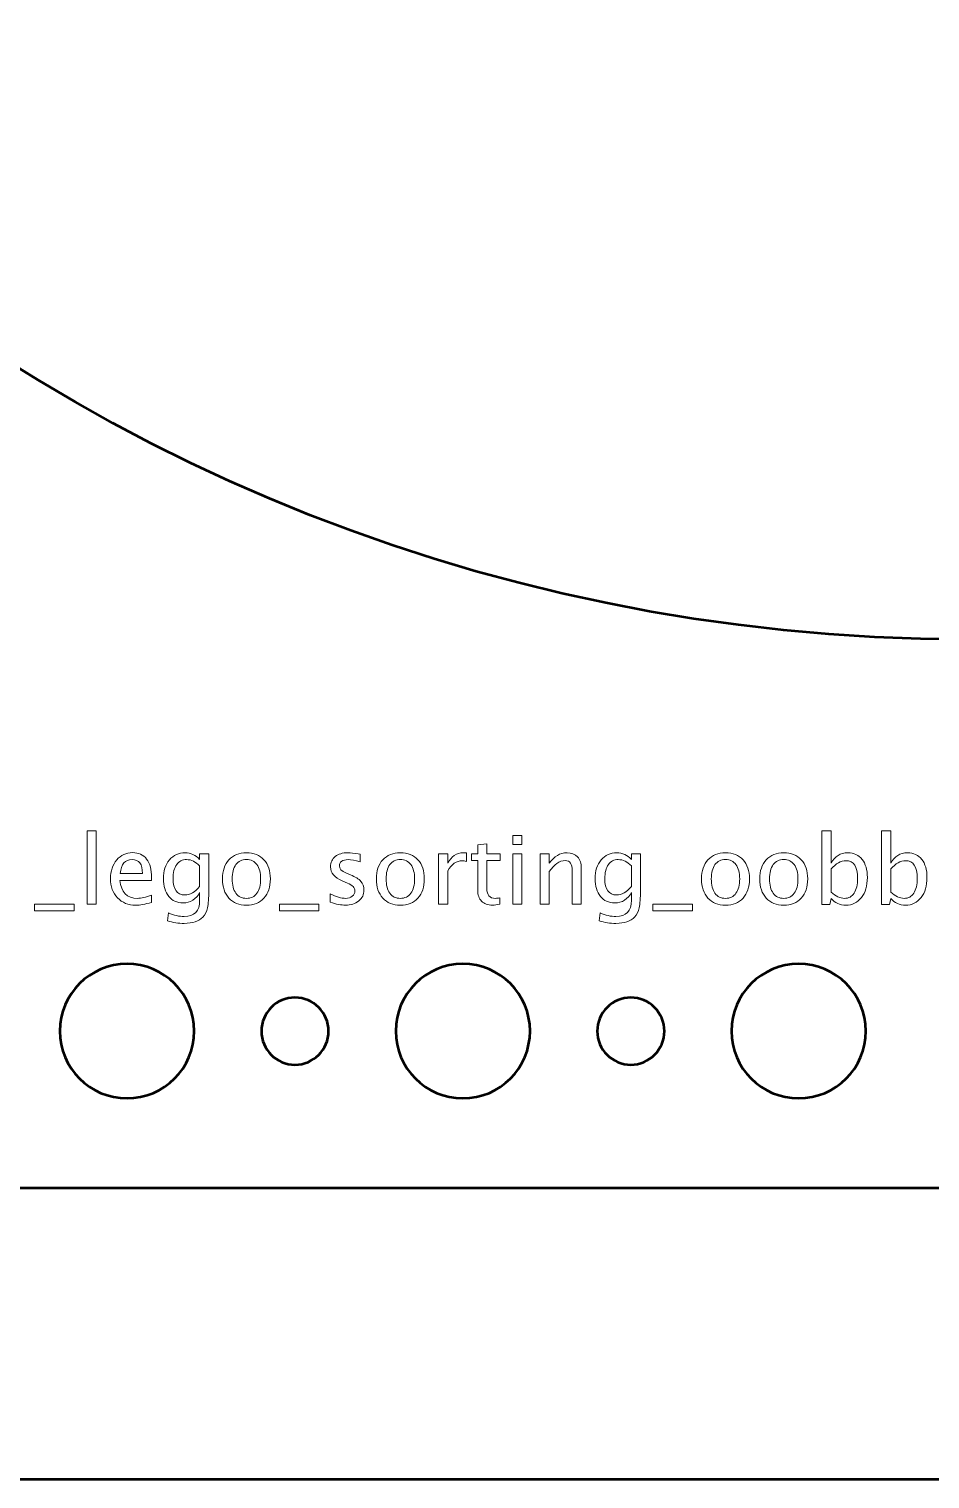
# Model space of a CAD drawing. Header units: centimetres. Extents: x -44 to 44, y -29.8 to 29.1.
# Drawn here: x 25.81 to 29.84, y -29.75 to -23.27 of the extents above; entities that cross this region are included whole.
import ezdxf

# ---------------------------------------------------------------- set-up
doc = ezdxf.new("R2010")
doc.units = ezdxf.units.CM
doc.header["$MEASUREMENT"] = 0
doc.layers.add('Layer 1', color=7, linetype='Continuous')

msp = doc.modelspace()

# ---------------------------------------------------------------- linework, layer by layer
at = {"layer": 'Layer 1', "color": 4, "lineweight": 53}
msp.add_lwpolyline([(16, -29.75), (44, -29.75), (44, -6.25), (16, -6.25), (16, -29.75)], close=True, dxfattribs=at)
at = {"layer": 'Layer 1', "lineweight": 53}
msp.add_ellipse((30.00023, -18.00023), major_axis=(0, 8.00023), ratio=1, dxfattribs=at)
for points, knots in [([(19.55, -27.95), (19.55, -27.95), (19.55, -8.05), (19.55, -8.05), (19.55, -8.05), (19.55, -7.77386), (19.77386, -7.55), (20.05, -7.55), (20.05, -7.55), (20.05, -7.55), (39.95, -7.55), (39.95, -7.55), (39.95, -7.55), (40.22614, -7.55), (40.45, -7.77386), (40.45, -8.05), (40.45, -8.05), (40.45, -8.05), (40.45, -27.95), (40.45, -27.95), (40.45, -27.95), (40.45, -28.22614), (40.22614, -28.45), (39.95, -28.45), (39.95, -28.45), (39.95, -28.45), (20.05, -28.45), (20.05, -28.45), (20.05, -28.45), (19.77386, -28.45), (19.55, -28.22614), (19.55, -27.95)], [0, 0, 0, 0, 0.1111111, 0.1111111, 0.1111111, 0.1111111, 0.2222222, 0.2222222, 0.2222222, 0.2222222, 0.3333333, 0.3333333, 0.3333333, 0.3333333, 0.4444444, 0.4444444, 0.4444444, 0.4444444, 0.5555556, 0.5555556, 0.5555556, 0.5555556, 0.6666667, 0.6666667, 0.6666667, 0.6666667, 0.7777778, 0.7777778, 0.7777778, 0.7777778, 1, 1, 1, 1]), ([(25.95, -27.75), (25.95, -27.58431), (26.08431, -27.45), (26.25, -27.45), (26.25, -27.45), (26.41569, -27.45), (26.55, -27.58431), (26.55, -27.75), (26.55, -27.75), (26.55, -27.91569), (26.41569, -28.05), (26.25, -28.05), (26.25, -28.05), (26.08431, -28.05), (25.95, -27.91569), (25.95, -27.75)], [0, 0, 0, 0, 0.2, 0.2, 0.2, 0.2, 0.4, 0.4, 0.4, 0.4, 0.6, 0.6, 0.6, 0.6, 1, 1, 1, 1]), ([(27.45, -27.75), (27.45, -27.58431), (27.58431, -27.45), (27.75, -27.45), (27.75, -27.45), (27.91569, -27.45), (28.05, -27.58431), (28.05, -27.75), (28.05, -27.75), (28.05, -27.91569), (27.91569, -28.05), (27.75, -28.05), (27.75, -28.05), (27.58431, -28.05), (27.45, -27.91569), (27.45, -27.75)], [0, 0, 0, 0, 0.2, 0.2, 0.2, 0.2, 0.4, 0.4, 0.4, 0.4, 0.6, 0.6, 0.6, 0.6, 1, 1, 1, 1]), ([(28.95, -27.75), (28.95, -27.58431), (29.08431, -27.45), (29.25, -27.45), (29.25, -27.45), (29.41569, -27.45), (29.55, -27.58431), (29.55, -27.75), (29.55, -27.75), (29.55, -27.91569), (29.41569, -28.05), (29.25, -28.05), (29.25, -28.05), (29.08431, -28.05), (28.95, -27.91569), (28.95, -27.75)], [0, 0, 0, 0, 0.2, 0.2, 0.2, 0.2, 0.4, 0.4, 0.4, 0.4, 0.6, 0.6, 0.6, 0.6, 1, 1, 1, 1]), ([(26.85, -27.75), (26.85, -27.66716), (26.91716, -27.6), (27, -27.6), (27, -27.6), (27.08284, -27.6), (27.15, -27.66716), (27.15, -27.75), (27.15, -27.75), (27.15, -27.83284), (27.08284, -27.9), (27, -27.9), (27, -27.9), (26.91716, -27.9), (26.85, -27.83284), (26.85, -27.75)], [0, 0, 0, 0, 0.2, 0.2, 0.2, 0.2, 0.4, 0.4, 0.4, 0.4, 0.6, 0.6, 0.6, 0.6, 1, 1, 1, 1]), ([(28.35, -27.75), (28.35, -27.66716), (28.41716, -27.6), (28.5, -27.6), (28.5, -27.6), (28.58284, -27.6), (28.65, -27.66716), (28.65, -27.75), (28.65, -27.75), (28.65, -27.83284), (28.58284, -27.9), (28.5, -27.9), (28.5, -27.9), (28.41716, -27.9), (28.35, -27.83284), (28.35, -27.75)], [0, 0, 0, 0, 0.2, 0.2, 0.2, 0.2, 0.4, 0.4, 0.4, 0.4, 0.6, 0.6, 0.6, 0.6, 1, 1, 1, 1])]:
    msp.add_open_spline(points, degree=3, knots=knots, dxfattribs=at)
at = {"layer": 'Layer 1', "color": 5, "lineweight": 9}
for points, knots in [([(26.07173, -27.18252), (26.07173, -27.18252), (26.07173, -26.85613), (26.07173, -26.85613), (26.07173, -26.85613), (26.07173, -26.85613), (26.11237, -26.85613), (26.11237, -26.85613), (26.11237, -26.85613), (26.11237, -26.85613), (26.11237, -27.18252), (26.11237, -27.18252), (26.11237, -27.18252), (26.11237, -27.18252), (26.07173, -27.18252), (26.07173, -27.18252)], [0, 0, 0, 0, 0.2, 0.2, 0.2, 0.2, 0.4, 0.4, 0.4, 0.4, 0.6, 0.6, 0.6, 0.6, 1, 1, 1, 1]), ([(29.35392, -27.18506), (29.35392, -27.18506), (29.35392, -26.85613), (29.35392, -26.85613), (29.35392, -26.85613), (29.35392, -26.85613), (29.39456, -26.85613), (29.39456, -26.85613), (29.39456, -26.85613), (29.39456, -26.85613), (29.39456, -27.00056), (29.39456, -27.00056), (29.39456, -27.00056), (29.41121, -26.96916), (29.43626, -26.9535), (29.46963, -26.9535), (29.46963, -26.9535), (29.49665, -26.9535), (29.51789, -26.96331), (29.53341, -26.98299), (29.53341, -26.98299), (29.54893, -27.00268), (29.55669, -27.02956), (29.55669, -27.06363), (29.55669, -27.06363), (29.55669, -27.10075), (29.54788, -27.13073), (29.53031, -27.15345), (29.53031, -27.15345), (29.51274, -27.17624), (29.4896, -27.1876), (29.46095, -27.1876), (29.46095, -27.1876), (29.43435, -27.1876), (29.4122, -27.17744), (29.39456, -27.15705), (29.39456, -27.15705), (29.39456, -27.15705), (29.38962, -27.18506), (29.38962, -27.18506), (29.38962, -27.18506), (29.38962, -27.18506), (29.35392, -27.18506), (29.35392, -27.18506)], [0, 0, 0, 0, 0.0833333, 0.0833333, 0.0833333, 0.0833333, 0.1666667, 0.1666667, 0.1666667, 0.1666667, 0.25, 0.25, 0.25, 0.25, 0.3333333, 0.3333333, 0.3333333, 0.3333333, 0.4166667, 0.4166667, 0.4166667, 0.4166667, 0.5, 0.5, 0.5, 0.5, 0.5833333, 0.5833333, 0.5833333, 0.5833333, 0.6666667, 0.6666667, 0.6666667, 0.6666667, 0.75, 0.75, 0.75, 0.75, 0.8333333, 0.8333333, 0.8333333, 0.8333333, 1, 1, 1, 1]), ([(29.62034, -27.18506), (29.62034, -27.18506), (29.62034, -26.85613), (29.62034, -26.85613), (29.62034, -26.85613), (29.62034, -26.85613), (29.66098, -26.85613), (29.66098, -26.85613), (29.66098, -26.85613), (29.66098, -26.85613), (29.66098, -27.00056), (29.66098, -27.00056), (29.66098, -27.00056), (29.67763, -26.96916), (29.70268, -26.9535), (29.73605, -26.9535), (29.73605, -26.9535), (29.76307, -26.9535), (29.78431, -26.96331), (29.79983, -26.98299), (29.79983, -26.98299), (29.81535, -27.00268), (29.82311, -27.02956), (29.82311, -27.06363), (29.82311, -27.06363), (29.82311, -27.10075), (29.8143, -27.13073), (29.79673, -27.15345), (29.79673, -27.15345), (29.77916, -27.17624), (29.75602, -27.1876), (29.72737, -27.1876), (29.72737, -27.1876), (29.70077, -27.1876), (29.67862, -27.17744), (29.66098, -27.15705), (29.66098, -27.15705), (29.66098, -27.15705), (29.65604, -27.18506), (29.65604, -27.18506), (29.65604, -27.18506), (29.65604, -27.18506), (29.62034, -27.18506), (29.62034, -27.18506)], [0, 0, 0, 0, 0.0833333, 0.0833333, 0.0833333, 0.0833333, 0.1666667, 0.1666667, 0.1666667, 0.1666667, 0.25, 0.25, 0.25, 0.25, 0.3333333, 0.3333333, 0.3333333, 0.3333333, 0.4166667, 0.4166667, 0.4166667, 0.4166667, 0.5, 0.5, 0.5, 0.5, 0.5833333, 0.5833333, 0.5833333, 0.5833333, 0.6666667, 0.6666667, 0.6666667, 0.6666667, 0.75, 0.75, 0.75, 0.75, 0.8333333, 0.8333333, 0.8333333, 0.8333333, 1, 1, 1, 1]), ([(27.91507, -27.18245), (27.90251, -27.18591), (27.89157, -27.1876), (27.88233, -27.1876), (27.88233, -27.1876), (27.86159, -27.1876), (27.84543, -27.18167), (27.83386, -27.16982), (27.83386, -27.16982), (27.82222, -27.15797), (27.81643, -27.14153), (27.81643, -27.12043), (27.81643, -27.12043), (27.81643, -27.12043), (27.81643, -26.98863), (27.81643, -26.98863), (27.81643, -26.98863), (27.81643, -26.98863), (27.78835, -26.98863), (27.78835, -26.98863), (27.78835, -26.98863), (27.78835, -26.98863), (27.78835, -26.95816), (27.78835, -26.95816), (27.78835, -26.95816), (27.78835, -26.95816), (27.81643, -26.95816), (27.81643, -26.95816), (27.81643, -26.95816), (27.81643, -26.95816), (27.81643, -26.91759), (27.81643, -26.91759), (27.81643, -26.91759), (27.81643, -26.91759), (27.85707, -26.91371), (27.85707, -26.91371), (27.85707, -26.91371), (27.85707, -26.91371), (27.85707, -26.95816), (27.85707, -26.95816), (27.85707, -26.95816), (27.85707, -26.95816), (27.91592, -26.95816), (27.91592, -26.95816), (27.91592, -26.95816), (27.91592, -26.95816), (27.91592, -26.98863), (27.91592, -26.98863), (27.91592, -26.98863), (27.91592, -26.98863), (27.85707, -26.98863), (27.85707, -26.98863), (27.85707, -26.98863), (27.85707, -26.98863), (27.85707, -27.11309), (27.85707, -27.11309), (27.85707, -27.11309), (27.85707, -27.14244), (27.86984, -27.15712), (27.89531, -27.15712), (27.89531, -27.15712), (27.90075, -27.15712), (27.90731, -27.1562), (27.91507, -27.15444), (27.91507, -27.15444), (27.91507, -27.15444), (27.91507, -27.18245), (27.91507, -27.18245)], [0, 0, 0, 0, 0.0555556, 0.0555556, 0.0555556, 0.0555556, 0.1111111, 0.1111111, 0.1111111, 0.1111111, 0.1666667, 0.1666667, 0.1666667, 0.1666667, 0.2222222, 0.2222222, 0.2222222, 0.2222222, 0.2777778, 0.2777778, 0.2777778, 0.2777778, 0.3333333, 0.3333333, 0.3333333, 0.3333333, 0.3888889, 0.3888889, 0.3888889, 0.3888889, 0.4444444, 0.4444444, 0.4444444, 0.4444444, 0.5, 0.5, 0.5, 0.5, 0.5555556, 0.5555556, 0.5555556, 0.5555556, 0.6111111, 0.6111111, 0.6111111, 0.6111111, 0.6666667, 0.6666667, 0.6666667, 0.6666667, 0.7222222, 0.7222222, 0.7222222, 0.7222222, 0.7777778, 0.7777778, 0.7777778, 0.7777778, 0.8333333, 0.8333333, 0.8333333, 0.8333333, 0.8888889, 0.8888889, 0.8888889, 0.8888889, 1, 1, 1, 1]), ([(27.97307, -26.91709), (27.97307, -26.91709), (27.97307, -26.87645), (27.97307, -26.87645), (27.97307, -26.87645), (27.97307, -26.87645), (28.01371, -26.87645), (28.01371, -26.87645), (28.01371, -26.87645), (28.01371, -26.87645), (28.01371, -26.91709), (28.01371, -26.91709), (28.01371, -26.91709), (28.01371, -26.91709), (27.97307, -26.91709), (27.97307, -26.91709)], [0, 0, 0, 0, 0.2, 0.2, 0.2, 0.2, 0.4, 0.4, 0.4, 0.4, 0.6, 0.6, 0.6, 0.6, 1, 1, 1, 1]), ([(26.35875, -27.17532), (26.33144, -27.18351), (26.30809, -27.1876), (26.28861, -27.1876), (26.28861, -27.1876), (26.25538, -27.1876), (26.22836, -27.17659), (26.20755, -27.15465), (26.20755, -27.15465), (26.18673, -27.13271), (26.17629, -27.10427), (26.17629, -27.06928), (26.17629, -27.06928), (26.17629, -27.03534), (26.18546, -27.00747), (26.20388, -26.98567), (26.20388, -26.98567), (26.22229, -26.96394), (26.24586, -26.95308), (26.27457, -26.95308), (26.27457, -26.95308), (26.30174, -26.95308), (26.32276, -26.96274), (26.33758, -26.98207), (26.33758, -26.98207), (26.3524, -27.00141), (26.3598, -27.02878), (26.3598, -27.06427), (26.3598, -27.06427), (26.3598, -27.06427), (26.35959, -27.07669), (26.35959, -27.07669), (26.35959, -27.07669), (26.35959, -27.07669), (26.21778, -27.07669), (26.21778, -27.07669), (26.21778, -27.07669), (26.2237, -27.13031), (26.24988, -27.15712), (26.29623, -27.15712), (26.29623, -27.15712), (26.31324, -27.15712), (26.33405, -27.15232), (26.35875, -27.14273), (26.35875, -27.14273), (26.35875, -27.14273), (26.35875, -27.17532), (26.35875, -27.17532)], [0, 0, 0, 0, 0.0769231, 0.0769231, 0.0769231, 0.0769231, 0.1538462, 0.1538462, 0.1538462, 0.1538462, 0.2307692, 0.2307692, 0.2307692, 0.2307692, 0.3076923, 0.3076923, 0.3076923, 0.3076923, 0.3846154, 0.3846154, 0.3846154, 0.3846154, 0.4615385, 0.4615385, 0.4615385, 0.4615385, 0.5384615, 0.5384615, 0.5384615, 0.5384615, 0.6153846, 0.6153846, 0.6153846, 0.6153846, 0.6923077, 0.6923077, 0.6923077, 0.6923077, 0.7692308, 0.7692308, 0.7692308, 0.7692308, 0.8461538, 0.8461538, 0.8461538, 0.8461538, 1, 1, 1, 1]), ([(26.21989, -27.04621), (26.21989, -27.04621), (26.31895, -27.04621), (26.31895, -27.04621), (26.31895, -27.04621), (26.31895, -27.00444), (26.30336, -26.98355), (26.27224, -26.98355), (26.27224, -26.98355), (26.24092, -26.98355), (26.22349, -27.00444), (26.21989, -27.04621)], [0, 0, 0, 0, 0.25, 0.25, 0.25, 0.25, 0.5, 0.5, 0.5, 0.5, 1, 1, 1, 1]), ([(26.43079, -27.25703), (26.43079, -27.25703), (26.43558, -27.22189), (26.43558, -27.22189), (26.43558, -27.22189), (26.45915, -27.2329), (26.4825, -27.2384), (26.50557, -27.2384), (26.50557, -27.2384), (26.55136, -27.2384), (26.5743, -27.21413), (26.5743, -27.16566), (26.5743, -27.16566), (26.5743, -27.16566), (26.5743, -27.13038), (26.5743, -27.13038), (26.5743, -27.13038), (26.56724, -27.14527), (26.55722, -27.15677), (26.54417, -27.16502), (26.54417, -27.16502), (26.53112, -27.17328), (26.51658, -27.17744), (26.50057, -27.17744), (26.50057, -27.17744), (26.4734, -27.17744), (26.45188, -27.1677), (26.43601, -27.14823), (26.43601, -27.14823), (26.42013, -27.12876), (26.41216, -27.10237), (26.41216, -27.06907), (26.41216, -27.06907), (26.41216, -27.03499), (26.42119, -27.00719), (26.43925, -26.98567), (26.43925, -26.98567), (26.45739, -26.96422), (26.48074, -26.9535), (26.50946, -26.9535), (26.50946, -26.9535), (26.53457, -26.9535), (26.55623, -26.96366), (26.5743, -26.98405), (26.5743, -26.98405), (26.5743, -26.98405), (26.5743, -26.95816), (26.5743, -26.95816), (26.5743, -26.95816), (26.5743, -26.95816), (26.61493, -26.95816), (26.61493, -26.95816), (26.61493, -26.95816), (26.61493, -26.95816), (26.61493, -27.12128), (26.61493, -27.12128), (26.61493, -27.12128), (26.61493, -27.15634), (26.6131, -27.18231), (26.60943, -27.19917), (26.60943, -27.19917), (26.60583, -27.21603), (26.59892, -27.22986), (26.5889, -27.24059), (26.5889, -27.24059), (26.57112, -27.25942), (26.54332, -27.26888), (26.50557, -27.26888), (26.50557, -27.26888), (26.47968, -27.26888), (26.45478, -27.26493), (26.43079, -27.25703)], [0, 0, 0, 0, 0.0526316, 0.0526316, 0.0526316, 0.0526316, 0.1052632, 0.1052632, 0.1052632, 0.1052632, 0.1578947, 0.1578947, 0.1578947, 0.1578947, 0.2105263, 0.2105263, 0.2105263, 0.2105263, 0.2631579, 0.2631579, 0.2631579, 0.2631579, 0.3157895, 0.3157895, 0.3157895, 0.3157895, 0.3684211, 0.3684211, 0.3684211, 0.3684211, 0.4210526, 0.4210526, 0.4210526, 0.4210526, 0.4736842, 0.4736842, 0.4736842, 0.4736842, 0.5263158, 0.5263158, 0.5263158, 0.5263158, 0.5789474, 0.5789474, 0.5789474, 0.5789474, 0.6315789, 0.6315789, 0.6315789, 0.6315789, 0.6842105, 0.6842105, 0.6842105, 0.6842105, 0.7368421, 0.7368421, 0.7368421, 0.7368421, 0.7894737, 0.7894737, 0.7894737, 0.7894737, 0.8421053, 0.8421053, 0.8421053, 0.8421053, 0.8947368, 0.8947368, 0.8947368, 0.8947368, 1, 1, 1, 1]), ([(26.5743, -27.10491), (26.5743, -27.10491), (26.5743, -27.01185), (26.5743, -27.01185), (26.5743, -27.01185), (26.55637, -26.99329), (26.53683, -26.98398), (26.51573, -26.98398), (26.51573, -26.98398), (26.49697, -26.98398), (26.48229, -26.99146), (26.47171, -27.00649), (26.47171, -27.00649), (26.46105, -27.02144), (26.45576, -27.04226), (26.45576, -27.06879), (26.45576, -27.06879), (26.45576, -27.11754), (26.47305, -27.14188), (26.50769, -27.14188), (26.50769, -27.14188), (26.53126, -27.14188), (26.55348, -27.12953), (26.5743, -27.10491)], [0, 0, 0, 0, 0.1428571, 0.1428571, 0.1428571, 0.1428571, 0.2857143, 0.2857143, 0.2857143, 0.2857143, 0.4285714, 0.4285714, 0.4285714, 0.4285714, 0.5714286, 0.5714286, 0.5714286, 0.5714286, 0.7142857, 0.7142857, 0.7142857, 0.7142857, 1, 1, 1, 1]), ([(26.78321, -27.1876), (26.75026, -27.1876), (26.72416, -27.17709), (26.70497, -27.15606), (26.70497, -27.15606), (26.68571, -27.13504), (26.67611, -27.10646), (26.67611, -27.07041), (26.67611, -27.07041), (26.67611, -27.03443), (26.68571, -27.00592), (26.70497, -26.98497), (26.70497, -26.98497), (26.72416, -26.96401), (26.75026, -26.9535), (26.78321, -26.9535), (26.78321, -26.9535), (26.81616, -26.9535), (26.84227, -26.96401), (26.86146, -26.98497), (26.86146, -26.98497), (26.88072, -27.00592), (26.89031, -27.03443), (26.89031, -27.07041), (26.89031, -27.07041), (26.89031, -27.10646), (26.88072, -27.13504), (26.86146, -27.15606), (26.86146, -27.15606), (26.84227, -27.17709), (26.81616, -27.1876), (26.78321, -27.1876)], [0, 0, 0, 0, 0.1111111, 0.1111111, 0.1111111, 0.1111111, 0.2222222, 0.2222222, 0.2222222, 0.2222222, 0.3333333, 0.3333333, 0.3333333, 0.3333333, 0.4444444, 0.4444444, 0.4444444, 0.4444444, 0.5555556, 0.5555556, 0.5555556, 0.5555556, 0.6666667, 0.6666667, 0.6666667, 0.6666667, 0.7777778, 0.7777778, 0.7777778, 0.7777778, 1, 1, 1, 1]), ([(26.78314, -27.15712), (26.80325, -27.15712), (26.81891, -27.14957), (26.83006, -27.1344), (26.83006, -27.1344), (26.84114, -27.1193), (26.84671, -27.09792), (26.84671, -27.07041), (26.84671, -27.07041), (26.84671, -27.04296), (26.84114, -27.02165), (26.83006, -27.00656), (26.83006, -27.00656), (26.81891, -26.99153), (26.80325, -26.98398), (26.78314, -26.98398), (26.78314, -26.98398), (26.76296, -26.98398), (26.7473, -26.99153), (26.73629, -27.00656), (26.73629, -27.00656), (26.72522, -27.02165), (26.71971, -27.04296), (26.71971, -27.07041), (26.71971, -27.07041), (26.71971, -27.09792), (26.72522, -27.1193), (26.73629, -27.1344), (26.73629, -27.1344), (26.7473, -27.14957), (26.76296, -27.15712), (26.78314, -27.15712)], [0, 0, 0, 0, 0.1111111, 0.1111111, 0.1111111, 0.1111111, 0.2222222, 0.2222222, 0.2222222, 0.2222222, 0.3333333, 0.3333333, 0.3333333, 0.3333333, 0.4444444, 0.4444444, 0.4444444, 0.4444444, 0.5555556, 0.5555556, 0.5555556, 0.5555556, 0.6666667, 0.6666667, 0.6666667, 0.6666667, 0.7777778, 0.7777778, 0.7777778, 0.7777778, 1, 1, 1, 1]), ([(27.15759, -27.17448), (27.15759, -27.17448), (27.15759, -27.13722), (27.15759, -27.13722), (27.15759, -27.13722), (27.18419, -27.15049), (27.20726, -27.15712), (27.22694, -27.15712), (27.22694, -27.15712), (27.23865, -27.15712), (27.24839, -27.15395), (27.25608, -27.1476), (27.25608, -27.1476), (27.26377, -27.14132), (27.26765, -27.13341), (27.26765, -27.12389), (27.26765, -27.12389), (27.26765, -27.10999), (27.25686, -27.09849), (27.23527, -27.08939), (27.23527, -27.08939), (27.23527, -27.08939), (27.21149, -27.0793), (27.21149, -27.0793), (27.21149, -27.0793), (27.17642, -27.06476), (27.15886, -27.04374), (27.15886, -27.01643), (27.15886, -27.01643), (27.15886, -26.99689), (27.16577, -26.98151), (27.1796, -26.97029), (27.1796, -26.97029), (27.19343, -26.95907), (27.21241, -26.9535), (27.23647, -26.9535), (27.23647, -26.9535), (27.24896, -26.9535), (27.26448, -26.95519), (27.28289, -26.95865), (27.28289, -26.95865), (27.28289, -26.95865), (27.29136, -26.96027), (27.29136, -26.96027), (27.29136, -26.96027), (27.29136, -26.96027), (27.29136, -26.99414), (27.29136, -26.99414), (27.29136, -26.99414), (27.26871, -26.98736), (27.25065, -26.98398), (27.23717, -26.98398), (27.23717, -26.98398), (27.22532, -26.98398), (27.21594, -26.98659), (27.20881, -26.99174), (27.20881, -26.99174), (27.20175, -26.99689), (27.19823, -27.0038), (27.19823, -27.01248), (27.19823, -27.01248), (27.19823, -27.02469), (27.2081, -27.03506), (27.22793, -27.04346), (27.22793, -27.04346), (27.22793, -27.04346), (27.24747, -27.05171), (27.24747, -27.05171), (27.24747, -27.05171), (27.26963, -27.06102), (27.28529, -27.0709), (27.29446, -27.08127), (27.29446, -27.08127), (27.30371, -27.09165), (27.30829, -27.10463), (27.30829, -27.12015), (27.30829, -27.12015), (27.30829, -27.13983), (27.30053, -27.15599), (27.28494, -27.16862), (27.28494, -27.16862), (27.26942, -27.18125), (27.24952, -27.1876), (27.22532, -27.1876), (27.22532, -27.1876), (27.20669, -27.1876), (27.18419, -27.18323), (27.15759, -27.17448)], [0, 0, 0, 0, 0.0434783, 0.0434783, 0.0434783, 0.0434783, 0.0869565, 0.0869565, 0.0869565, 0.0869565, 0.1304348, 0.1304348, 0.1304348, 0.1304348, 0.173913, 0.173913, 0.173913, 0.173913, 0.2173913, 0.2173913, 0.2173913, 0.2173913, 0.2608696, 0.2608696, 0.2608696, 0.2608696, 0.3043478, 0.3043478, 0.3043478, 0.3043478, 0.3478261, 0.3478261, 0.3478261, 0.3478261, 0.3913043, 0.3913043, 0.3913043, 0.3913043, 0.4347826, 0.4347826, 0.4347826, 0.4347826, 0.4782609, 0.4782609, 0.4782609, 0.4782609, 0.5217391, 0.5217391, 0.5217391, 0.5217391, 0.5652174, 0.5652174, 0.5652174, 0.5652174, 0.6086957, 0.6086957, 0.6086957, 0.6086957, 0.6521739, 0.6521739, 0.6521739, 0.6521739, 0.6956522, 0.6956522, 0.6956522, 0.6956522, 0.7391304, 0.7391304, 0.7391304, 0.7391304, 0.7826087, 0.7826087, 0.7826087, 0.7826087, 0.826087, 0.826087, 0.826087, 0.826087, 0.8695652, 0.8695652, 0.8695652, 0.8695652, 0.9130435, 0.9130435, 0.9130435, 0.9130435, 1, 1, 1, 1]), ([(27.47078, -27.1876), (27.43783, -27.1876), (27.41173, -27.17709), (27.39254, -27.15606), (27.39254, -27.15606), (27.37328, -27.13504), (27.36368, -27.10646), (27.36368, -27.07041), (27.36368, -27.07041), (27.36368, -27.03443), (27.37328, -27.00592), (27.39254, -26.98497), (27.39254, -26.98497), (27.41173, -26.96401), (27.43783, -26.9535), (27.47078, -26.9535), (27.47078, -26.9535), (27.50373, -26.9535), (27.52984, -26.96401), (27.54903, -26.98497), (27.54903, -26.98497), (27.56829, -27.00592), (27.57788, -27.03443), (27.57788, -27.07041), (27.57788, -27.07041), (27.57788, -27.10646), (27.56829, -27.13504), (27.54903, -27.15606), (27.54903, -27.15606), (27.52984, -27.17709), (27.50373, -27.1876), (27.47078, -27.1876)], [0, 0, 0, 0, 0.1111111, 0.1111111, 0.1111111, 0.1111111, 0.2222222, 0.2222222, 0.2222222, 0.2222222, 0.3333333, 0.3333333, 0.3333333, 0.3333333, 0.4444444, 0.4444444, 0.4444444, 0.4444444, 0.5555556, 0.5555556, 0.5555556, 0.5555556, 0.6666667, 0.6666667, 0.6666667, 0.6666667, 0.7777778, 0.7777778, 0.7777778, 0.7777778, 1, 1, 1, 1]), ([(27.47071, -27.15712), (27.49082, -27.15712), (27.50648, -27.14957), (27.51763, -27.1344), (27.51763, -27.1344), (27.52871, -27.1193), (27.53428, -27.09792), (27.53428, -27.07041), (27.53428, -27.07041), (27.53428, -27.04296), (27.52871, -27.02165), (27.51763, -27.00656), (27.51763, -27.00656), (27.50648, -26.99153), (27.49082, -26.98398), (27.47071, -26.98398), (27.47071, -26.98398), (27.45053, -26.98398), (27.43487, -26.99153), (27.42386, -27.00656), (27.42386, -27.00656), (27.41279, -27.02165), (27.40728, -27.04296), (27.40728, -27.07041), (27.40728, -27.07041), (27.40728, -27.09792), (27.41279, -27.1193), (27.42386, -27.1344), (27.42386, -27.1344), (27.43487, -27.14957), (27.45053, -27.15712), (27.47071, -27.15712)], [0, 0, 0, 0, 0.1111111, 0.1111111, 0.1111111, 0.1111111, 0.2222222, 0.2222222, 0.2222222, 0.2222222, 0.3333333, 0.3333333, 0.3333333, 0.3333333, 0.4444444, 0.4444444, 0.4444444, 0.4444444, 0.5555556, 0.5555556, 0.5555556, 0.5555556, 0.6666667, 0.6666667, 0.6666667, 0.6666667, 0.7777778, 0.7777778, 0.7777778, 0.7777778, 1, 1, 1, 1]), ([(27.64153, -27.18252), (27.64153, -27.18252), (27.64153, -26.95816), (27.64153, -26.95816), (27.64153, -26.95816), (27.64153, -26.95816), (27.68217, -26.95816), (27.68217, -26.95816), (27.68217, -26.95816), (27.68217, -26.95816), (27.68217, -27.00056), (27.68217, -27.00056), (27.68217, -27.00056), (27.69833, -26.96916), (27.72175, -26.9535), (27.75251, -26.9535), (27.75251, -26.9535), (27.75668, -26.9535), (27.76105, -26.95385), (27.76557, -26.95456), (27.76557, -26.95456), (27.76557, -26.95456), (27.76557, -26.99259), (27.76557, -26.99259), (27.76557, -26.99259), (27.75851, -26.99026), (27.7523, -26.98906), (27.74694, -26.98906), (27.74694, -26.98906), (27.72112, -26.98906), (27.69953, -27.0043), (27.68217, -27.03485), (27.68217, -27.03485), (27.68217, -27.03485), (27.68217, -27.18252), (27.68217, -27.18252), (27.68217, -27.18252), (27.68217, -27.18252), (27.64153, -27.18252), (27.64153, -27.18252)], [0, 0, 0, 0, 0.0909091, 0.0909091, 0.0909091, 0.0909091, 0.1818182, 0.1818182, 0.1818182, 0.1818182, 0.2727273, 0.2727273, 0.2727273, 0.2727273, 0.3636364, 0.3636364, 0.3636364, 0.3636364, 0.4545455, 0.4545455, 0.4545455, 0.4545455, 0.5454545, 0.5454545, 0.5454545, 0.5454545, 0.6363636, 0.6363636, 0.6363636, 0.6363636, 0.7272727, 0.7272727, 0.7272727, 0.7272727, 0.8181818, 0.8181818, 0.8181818, 0.8181818, 1, 1, 1, 1]), ([(27.97307, -27.18252), (27.97307, -27.18252), (27.97307, -26.95816), (27.97307, -26.95816), (27.97307, -26.95816), (27.97307, -26.95816), (28.01371, -26.95816), (28.01371, -26.95816), (28.01371, -26.95816), (28.01371, -26.95816), (28.01371, -27.18252), (28.01371, -27.18252), (28.01371, -27.18252), (28.01371, -27.18252), (27.97307, -27.18252), (27.97307, -27.18252)], [0, 0, 0, 0, 0.2, 0.2, 0.2, 0.2, 0.4, 0.4, 0.4, 0.4, 0.6, 0.6, 0.6, 0.6, 1, 1, 1, 1]), ([(28.09541, -27.18252), (28.09541, -27.18252), (28.09541, -26.95816), (28.09541, -26.95816), (28.09541, -26.95816), (28.09541, -26.95816), (28.13605, -26.95816), (28.13605, -26.95816), (28.13605, -26.95816), (28.13605, -26.95816), (28.13605, -27.00056), (28.13605, -27.00056), (28.13605, -27.00056), (28.15757, -26.96916), (28.18396, -26.9535), (28.21514, -26.9535), (28.21514, -26.9535), (28.23476, -26.9535), (28.25035, -26.95964), (28.26185, -26.97198), (28.26185, -26.97198), (28.27335, -26.98426), (28.27913, -27.00084), (28.27913, -27.02158), (28.27913, -27.02158), (28.27913, -27.02158), (28.27913, -27.18252), (28.27913, -27.18252), (28.27913, -27.18252), (28.27913, -27.18252), (28.2385, -27.18252), (28.2385, -27.18252), (28.2385, -27.18252), (28.2385, -27.18252), (28.2385, -27.03485), (28.2385, -27.03485), (28.2385, -27.03485), (28.2385, -27.0182), (28.23603, -27.00634), (28.23116, -26.99929), (28.23116, -26.99929), (28.22622, -26.99216), (28.2181, -26.98863), (28.20675, -26.98863), (28.20675, -26.98863), (28.18177, -26.98863), (28.1582, -27.00493), (28.13605, -27.03753), (28.13605, -27.03753), (28.13605, -27.03753), (28.13605, -27.18252), (28.13605, -27.18252), (28.13605, -27.18252), (28.13605, -27.18252), (28.09541, -27.18252), (28.09541, -27.18252)], [0, 0, 0, 0, 0.0666667, 0.0666667, 0.0666667, 0.0666667, 0.1333333, 0.1333333, 0.1333333, 0.1333333, 0.2, 0.2, 0.2, 0.2, 0.2666667, 0.2666667, 0.2666667, 0.2666667, 0.3333333, 0.3333333, 0.3333333, 0.3333333, 0.4, 0.4, 0.4, 0.4, 0.4666667, 0.4666667, 0.4666667, 0.4666667, 0.5333333, 0.5333333, 0.5333333, 0.5333333, 0.6, 0.6, 0.6, 0.6, 0.6666667, 0.6666667, 0.6666667, 0.6666667, 0.7333333, 0.7333333, 0.7333333, 0.7333333, 0.8, 0.8, 0.8, 0.8, 0.8666667, 0.8666667, 0.8666667, 0.8666667, 1, 1, 1, 1]), ([(28.35901, -27.25703), (28.35901, -27.25703), (28.3638, -27.22189), (28.3638, -27.22189), (28.3638, -27.22189), (28.38737, -27.2329), (28.41072, -27.2384), (28.43379, -27.2384), (28.43379, -27.2384), (28.47958, -27.2384), (28.50252, -27.21413), (28.50252, -27.16566), (28.50252, -27.16566), (28.50252, -27.16566), (28.50252, -27.13038), (28.50252, -27.13038), (28.50252, -27.13038), (28.49546, -27.14527), (28.48544, -27.15677), (28.47239, -27.16502), (28.47239, -27.16502), (28.45934, -27.17328), (28.4448, -27.17744), (28.42879, -27.17744), (28.42879, -27.17744), (28.40162, -27.17744), (28.3801, -27.1677), (28.36423, -27.14823), (28.36423, -27.14823), (28.34835, -27.12876), (28.34038, -27.10237), (28.34038, -27.06907), (28.34038, -27.06907), (28.34038, -27.03499), (28.34941, -27.00719), (28.36747, -26.98567), (28.36747, -26.98567), (28.38561, -26.96422), (28.40896, -26.9535), (28.43768, -26.9535), (28.43768, -26.9535), (28.46279, -26.9535), (28.48445, -26.96366), (28.50252, -26.98405), (28.50252, -26.98405), (28.50252, -26.98405), (28.50252, -26.95816), (28.50252, -26.95816), (28.50252, -26.95816), (28.50252, -26.95816), (28.54315, -26.95816), (28.54315, -26.95816), (28.54315, -26.95816), (28.54315, -26.95816), (28.54315, -27.12128), (28.54315, -27.12128), (28.54315, -27.12128), (28.54315, -27.15634), (28.54132, -27.18231), (28.53765, -27.19917), (28.53765, -27.19917), (28.53405, -27.21603), (28.52714, -27.22986), (28.51712, -27.24059), (28.51712, -27.24059), (28.49934, -27.25942), (28.47154, -27.26888), (28.43379, -27.26888), (28.43379, -27.26888), (28.4079, -27.26888), (28.383, -27.26493), (28.35901, -27.25703)], [0, 0, 0, 0, 0.0526316, 0.0526316, 0.0526316, 0.0526316, 0.1052632, 0.1052632, 0.1052632, 0.1052632, 0.1578947, 0.1578947, 0.1578947, 0.1578947, 0.2105263, 0.2105263, 0.2105263, 0.2105263, 0.2631579, 0.2631579, 0.2631579, 0.2631579, 0.3157895, 0.3157895, 0.3157895, 0.3157895, 0.3684211, 0.3684211, 0.3684211, 0.3684211, 0.4210526, 0.4210526, 0.4210526, 0.4210526, 0.4736842, 0.4736842, 0.4736842, 0.4736842, 0.5263158, 0.5263158, 0.5263158, 0.5263158, 0.5789474, 0.5789474, 0.5789474, 0.5789474, 0.6315789, 0.6315789, 0.6315789, 0.6315789, 0.6842105, 0.6842105, 0.6842105, 0.6842105, 0.7368421, 0.7368421, 0.7368421, 0.7368421, 0.7894737, 0.7894737, 0.7894737, 0.7894737, 0.8421053, 0.8421053, 0.8421053, 0.8421053, 0.8947368, 0.8947368, 0.8947368, 0.8947368, 1, 1, 1, 1]), ([(28.50252, -27.10491), (28.50252, -27.10491), (28.50252, -27.01185), (28.50252, -27.01185), (28.50252, -27.01185), (28.48459, -26.99329), (28.46505, -26.98398), (28.44395, -26.98398), (28.44395, -26.98398), (28.42519, -26.98398), (28.41051, -26.99146), (28.39993, -27.00649), (28.39993, -27.00649), (28.38927, -27.02144), (28.38398, -27.04226), (28.38398, -27.06879), (28.38398, -27.06879), (28.38398, -27.11754), (28.40127, -27.14188), (28.43591, -27.14188), (28.43591, -27.14188), (28.45948, -27.14188), (28.4817, -27.12953), (28.50252, -27.10491)], [0, 0, 0, 0, 0.1428571, 0.1428571, 0.1428571, 0.1428571, 0.2857143, 0.2857143, 0.2857143, 0.2857143, 0.4285714, 0.4285714, 0.4285714, 0.4285714, 0.5714286, 0.5714286, 0.5714286, 0.5714286, 0.7142857, 0.7142857, 0.7142857, 0.7142857, 1, 1, 1, 1]), ([(28.9231, -27.1876), (28.89015, -27.1876), (28.86405, -27.17709), (28.84486, -27.15606), (28.84486, -27.15606), (28.8256, -27.13504), (28.816, -27.10646), (28.816, -27.07041), (28.816, -27.07041), (28.816, -27.03443), (28.8256, -27.00592), (28.84486, -26.98497), (28.84486, -26.98497), (28.86405, -26.96401), (28.89015, -26.9535), (28.9231, -26.9535), (28.9231, -26.9535), (28.95605, -26.9535), (28.98216, -26.96401), (29.00135, -26.98497), (29.00135, -26.98497), (29.02061, -27.00592), (29.0302, -27.03443), (29.0302, -27.07041), (29.0302, -27.07041), (29.0302, -27.10646), (29.02061, -27.13504), (29.00135, -27.15606), (29.00135, -27.15606), (28.98216, -27.17709), (28.95605, -27.1876), (28.9231, -27.1876)], [0, 0, 0, 0, 0.1111111, 0.1111111, 0.1111111, 0.1111111, 0.2222222, 0.2222222, 0.2222222, 0.2222222, 0.3333333, 0.3333333, 0.3333333, 0.3333333, 0.4444444, 0.4444444, 0.4444444, 0.4444444, 0.5555556, 0.5555556, 0.5555556, 0.5555556, 0.6666667, 0.6666667, 0.6666667, 0.6666667, 0.7777778, 0.7777778, 0.7777778, 0.7777778, 1, 1, 1, 1]), ([(28.92303, -27.15712), (28.94314, -27.15712), (28.9588, -27.14957), (28.96995, -27.1344), (28.96995, -27.1344), (28.98103, -27.1193), (28.9866, -27.09792), (28.9866, -27.07041), (28.9866, -27.07041), (28.9866, -27.04296), (28.98103, -27.02165), (28.96995, -27.00656), (28.96995, -27.00656), (28.9588, -26.99153), (28.94314, -26.98398), (28.92303, -26.98398), (28.92303, -26.98398), (28.90285, -26.98398), (28.88719, -26.99153), (28.87618, -27.00656), (28.87618, -27.00656), (28.86511, -27.02165), (28.8596, -27.04296), (28.8596, -27.07041), (28.8596, -27.07041), (28.8596, -27.09792), (28.86511, -27.1193), (28.87618, -27.1344), (28.87618, -27.1344), (28.88719, -27.14957), (28.90285, -27.15712), (28.92303, -27.15712)], [0, 0, 0, 0, 0.1111111, 0.1111111, 0.1111111, 0.1111111, 0.2222222, 0.2222222, 0.2222222, 0.2222222, 0.3333333, 0.3333333, 0.3333333, 0.3333333, 0.4444444, 0.4444444, 0.4444444, 0.4444444, 0.5555556, 0.5555556, 0.5555556, 0.5555556, 0.6666667, 0.6666667, 0.6666667, 0.6666667, 0.7777778, 0.7777778, 0.7777778, 0.7777778, 1, 1, 1, 1]), ([(29.18317, -27.1876), (29.15022, -27.1876), (29.12412, -27.17709), (29.10493, -27.15606), (29.10493, -27.15606), (29.08567, -27.13504), (29.07607, -27.10646), (29.07607, -27.07041), (29.07607, -27.07041), (29.07607, -27.03443), (29.08567, -27.00592), (29.10493, -26.98497), (29.10493, -26.98497), (29.12412, -26.96401), (29.15022, -26.9535), (29.18317, -26.9535), (29.18317, -26.9535), (29.21612, -26.9535), (29.24223, -26.96401), (29.26142, -26.98497), (29.26142, -26.98497), (29.28068, -27.00592), (29.29027, -27.03443), (29.29027, -27.07041), (29.29027, -27.07041), (29.29027, -27.10646), (29.28068, -27.13504), (29.26142, -27.15606), (29.26142, -27.15606), (29.24223, -27.17709), (29.21612, -27.1876), (29.18317, -27.1876)], [0, 0, 0, 0, 0.1111111, 0.1111111, 0.1111111, 0.1111111, 0.2222222, 0.2222222, 0.2222222, 0.2222222, 0.3333333, 0.3333333, 0.3333333, 0.3333333, 0.4444444, 0.4444444, 0.4444444, 0.4444444, 0.5555556, 0.5555556, 0.5555556, 0.5555556, 0.6666667, 0.6666667, 0.6666667, 0.6666667, 0.7777778, 0.7777778, 0.7777778, 0.7777778, 1, 1, 1, 1]), ([(29.1831, -27.15712), (29.20321, -27.15712), (29.21887, -27.14957), (29.23002, -27.1344), (29.23002, -27.1344), (29.2411, -27.1193), (29.24667, -27.09792), (29.24667, -27.07041), (29.24667, -27.07041), (29.24667, -27.04296), (29.2411, -27.02165), (29.23002, -27.00656), (29.23002, -27.00656), (29.21887, -26.99153), (29.20321, -26.98398), (29.1831, -26.98398), (29.1831, -26.98398), (29.16292, -26.98398), (29.14726, -26.99153), (29.13625, -27.00656), (29.13625, -27.00656), (29.12518, -27.02165), (29.11967, -27.04296), (29.11967, -27.07041), (29.11967, -27.07041), (29.11967, -27.09792), (29.12518, -27.1193), (29.13625, -27.1344), (29.13625, -27.1344), (29.14726, -27.14957), (29.16292, -27.15712), (29.1831, -27.15712)], [0, 0, 0, 0, 0.1111111, 0.1111111, 0.1111111, 0.1111111, 0.2222222, 0.2222222, 0.2222222, 0.2222222, 0.3333333, 0.3333333, 0.3333333, 0.3333333, 0.4444444, 0.4444444, 0.4444444, 0.4444444, 0.5555556, 0.5555556, 0.5555556, 0.5555556, 0.6666667, 0.6666667, 0.6666667, 0.6666667, 0.7777778, 0.7777778, 0.7777778, 0.7777778, 1, 1, 1, 1]), ([(29.39456, -27.12904), (29.41551, -27.14774), (29.43548, -27.15712), (29.45446, -27.15712), (29.45446, -27.15712), (29.47316, -27.15712), (29.48762, -27.14929), (29.49778, -27.1337), (29.49778, -27.1337), (29.50801, -27.1181), (29.51309, -27.09616), (29.51309, -27.0678), (29.51309, -27.0678), (29.51309, -27.0153), (29.49574, -26.98906), (29.46102, -26.98906), (29.46102, -26.98906), (29.4383, -26.98906), (29.41615, -27.00133), (29.39456, -27.02596), (29.39456, -27.02596), (29.39456, -27.02596), (29.39456, -27.12904), (29.39456, -27.12904)], [0, 0, 0, 0, 0.1428571, 0.1428571, 0.1428571, 0.1428571, 0.2857143, 0.2857143, 0.2857143, 0.2857143, 0.4285714, 0.4285714, 0.4285714, 0.4285714, 0.5714286, 0.5714286, 0.5714286, 0.5714286, 0.7142857, 0.7142857, 0.7142857, 0.7142857, 1, 1, 1, 1]), ([(29.66098, -27.12904), (29.68193, -27.14774), (29.7019, -27.15712), (29.72088, -27.15712), (29.72088, -27.15712), (29.73958, -27.15712), (29.75404, -27.14929), (29.7642, -27.1337), (29.7642, -27.1337), (29.77443, -27.1181), (29.77951, -27.09616), (29.77951, -27.0678), (29.77951, -27.0678), (29.77951, -27.0153), (29.76216, -26.98906), (29.72744, -26.98906), (29.72744, -26.98906), (29.70472, -26.98906), (29.68257, -27.00133), (29.66098, -27.02596), (29.66098, -27.02596), (29.66098, -27.02596), (29.66098, -27.12904), (29.66098, -27.12904)], [0, 0, 0, 0, 0.1428571, 0.1428571, 0.1428571, 0.1428571, 0.2857143, 0.2857143, 0.2857143, 0.2857143, 0.4285714, 0.4285714, 0.4285714, 0.4285714, 0.5714286, 0.5714286, 0.5714286, 0.5714286, 0.7142857, 0.7142857, 0.7142857, 0.7142857, 1, 1, 1, 1]), ([(25.8372, -27.213), (25.8372, -27.213), (25.8372, -27.18252), (25.8372, -27.18252), (25.8372, -27.18252), (25.8372, -27.18252), (26.01331, -27.18252), (26.01331, -27.18252), (26.01331, -27.18252), (26.01331, -27.18252), (26.01331, -27.213), (26.01331, -27.213), (26.01331, -27.213), (26.01331, -27.213), (25.8372, -27.213), (25.8372, -27.213)], [0, 0, 0, 0, 0.2, 0.2, 0.2, 0.2, 0.4, 0.4, 0.4, 0.4, 0.6, 0.6, 0.6, 0.6, 1, 1, 1, 1]), ([(26.9311, -27.213), (26.9311, -27.213), (26.9311, -27.18252), (26.9311, -27.18252), (26.9311, -27.18252), (26.9311, -27.18252), (27.10721, -27.18252), (27.10721, -27.18252), (27.10721, -27.18252), (27.10721, -27.18252), (27.10721, -27.213), (27.10721, -27.213), (27.10721, -27.213), (27.10721, -27.213), (26.9311, -27.213), (26.9311, -27.213)], [0, 0, 0, 0, 0.2, 0.2, 0.2, 0.2, 0.4, 0.4, 0.4, 0.4, 0.6, 0.6, 0.6, 0.6, 1, 1, 1, 1]), ([(28.59925, -27.213), (28.59925, -27.213), (28.59925, -27.18252), (28.59925, -27.18252), (28.59925, -27.18252), (28.59925, -27.18252), (28.77536, -27.18252), (28.77536, -27.18252), (28.77536, -27.18252), (28.77536, -27.18252), (28.77536, -27.213), (28.77536, -27.213), (28.77536, -27.213), (28.77536, -27.213), (28.59925, -27.213), (28.59925, -27.213)], [0, 0, 0, 0, 0.2, 0.2, 0.2, 0.2, 0.4, 0.4, 0.4, 0.4, 0.6, 0.6, 0.6, 0.6, 1, 1, 1, 1])]:
    msp.add_open_spline(points, degree=3, knots=knots, dxfattribs=at)

doc.saveas('drawing.dxf')
